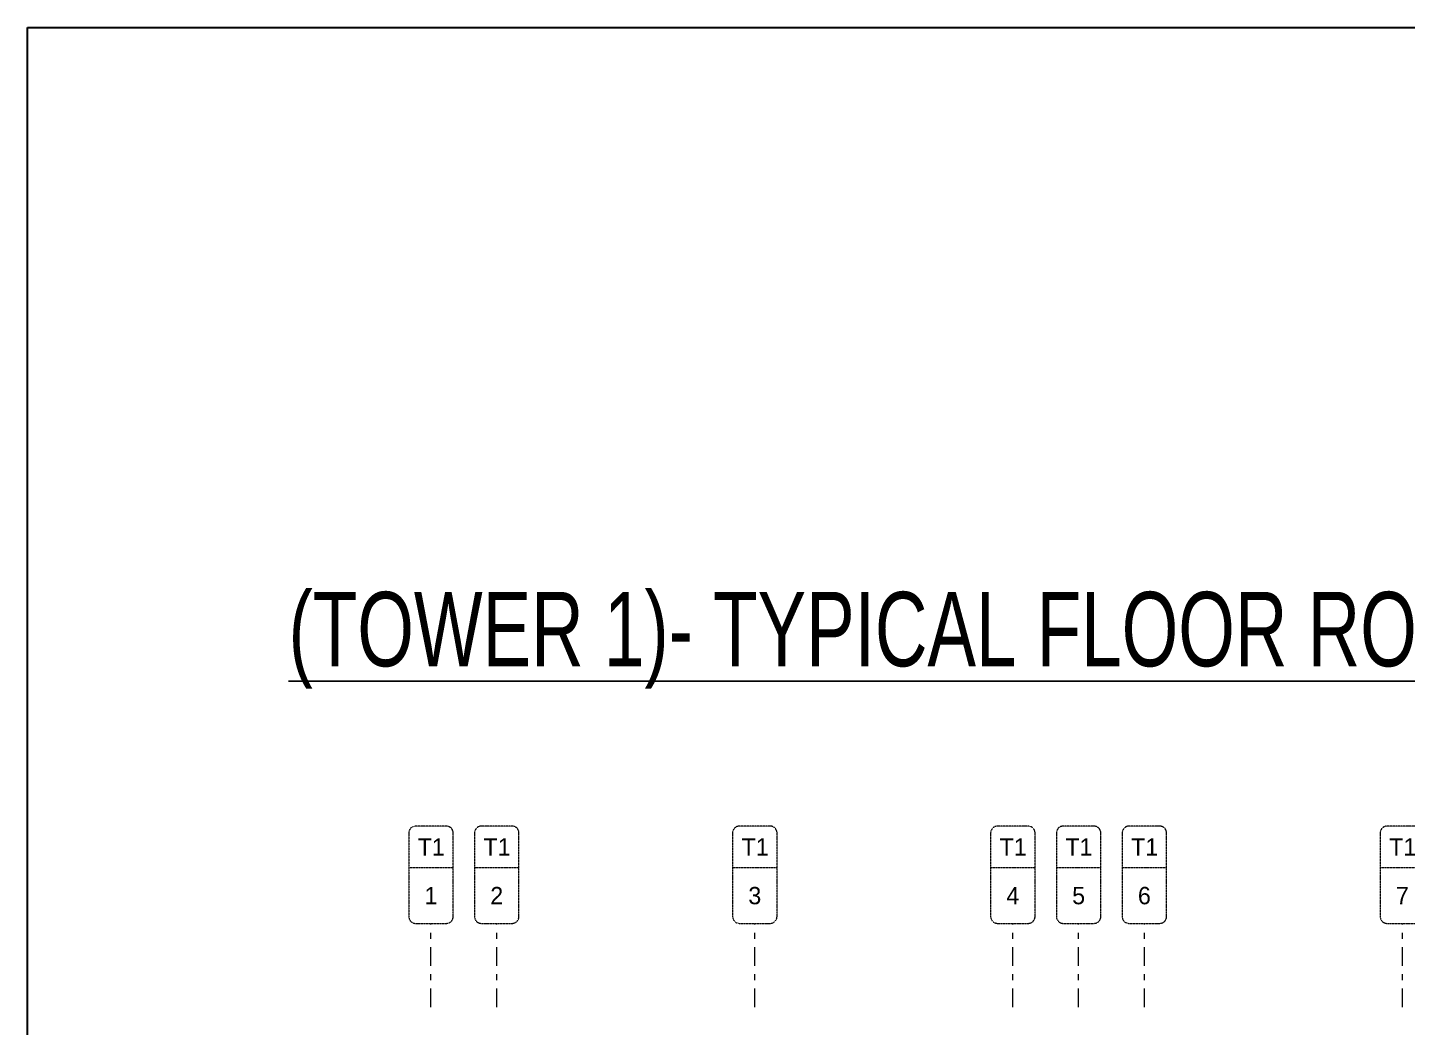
# Model space of a CAD drawing. Header units: millimetres. Extents: x 1078357 to 2594950, y -5122486 to -4636555.
# Drawn here: x 2156001 to 2183805, y -4657145 to -4636994 of the extents above; entities that cross this region are included whole.
import ezdxf
from ezdxf.enums import TextEntityAlignment as Align

# ---------------------------------------------------------------- set-up
doc = ezdxf.new("R2010")
doc.units = ezdxf.units.MM
doc.linetypes.add('DGN STYLE 7', pattern=[8.34, 3.75, -1.67, 1.25, -1.67])
for name, color, linetype, lineweight in [('Boundary', 40, 'Continuous', 30), ('GRID LINE', 8, 'Continuous', 0), ('GRID NO', 8, 'DGN STYLE 7', 13)]:
    doc.layers.add(name, color=color, linetype=linetype, lineweight=lineweight)
doc.layers.add('S TEXT', color=7, linetype='Continuous')
doc.styles.add('SANSSERIF', font='sas_____.pfb')
doc.styles.get("Standard").update_dxf_attribs({"font": 'Adani Regular.ttf', "height": 500})

# ---------------------------------------------------------------- blocks, each defined once
blk = doc.blocks.new('Tower grid nomenclature-ex')
at = {"layer": 'GRID NO'}
blk.add_lwpolyline([(-1250, -600), (1750, -600, 0.414214), (2000, -350), (2000, 750, 0.414214), (1750, 1000), (-1250, 1000, 0.414214), (-1500, 750), (-1500, -350, 0.414214)], format="xyb", close=True, dxfattribs=at)
blk.add_lwpolyline([(0, 1000), (0, -600)], dxfattribs=at)
at = {"layer": 'GRID NO', "flags": 8}
for p in [(-1235, 400), (1788, 400)]:
    blk.add_attdef('GRID', text='', height=625, dxfattribs=at).set_placement(p, align=Align.MIDDLE_CENTER)

msp = doc.modelspace()

# ---------------------------------------------------------------- linework, layer by layer
at = {"layer": 'Boundary', "ltscale": 700, "elevation": 0}
msp.add_lwpolyline([(2156000.8, -4636994.1), (2260152.3, -4636994.1), (2260152.3, -4685834.5), (2156000.8, -4685834.5)], close=True, dxfattribs=at)
at = {"layer": 'GRID LINE', "linetype": 'DGN STYLE 7', "ltscale": 100, "elevation": 0}
for points in [[(2164129.6, -4656736.8), (2164129.6, -4655047.9)], [(2165454.6, -4656736.8), (2165454.6, -4655047.9)], [(2170654.6, -4656736.8), (2170654.6, -4655047.9)], [(2175854.6, -4656736.8), (2175854.6, -4655047.9)], [(2177179.6, -4656736.8), (2177179.6, -4655047.9)], [(2178504.6, -4656736.8), (2178504.6, -4655047.9)], [(2183704.6, -4656736.8), (2183704.6, -4655047.9)]]:
    msp.add_lwpolyline(points, dxfattribs=at)

# ---------------------------------------------------------------- block references
at = {"layer": 'GRID NO'}
ref = msp.add_blockref('Tower grid nomenclature-ex', (2164017.6, -4653927.9, 0), dxfattribs=dict(at, xscale=0.56, yscale=0.56, zscale=0.56, rotation=270))
ref.add_attrib('GRID', '1', dxfattribs={"height": 350}).set_placement((2164129.6, -4654487.9, 0), align=Align.MIDDLE_CENTER)
ref.add_attrib('GRID', 'T1', dxfattribs={"height": 350}).set_placement((2164135.5, -4653507.9, 0), align=Align.MIDDLE_CENTER)
ref = msp.add_blockref('Tower grid nomenclature-ex', (2165342.6, -4653927.9, 0), dxfattribs=dict(at, xscale=0.56, yscale=0.56, zscale=0.56, rotation=270))
ref.add_attrib('GRID', '2', dxfattribs={"height": 350}).set_placement((2165454.6, -4654487.9, 0), align=Align.MIDDLE_CENTER)
ref.add_attrib('GRID', 'T1', dxfattribs={"height": 350}).set_placement((2165460.5, -4653507.9, 0), align=Align.MIDDLE_CENTER)
ref = msp.add_blockref('Tower grid nomenclature-ex', (2170542.6, -4653927.9, 0), dxfattribs=dict(at, xscale=0.56, yscale=0.56, zscale=0.56, rotation=270))
ref.add_attrib('GRID', '3', dxfattribs={"height": 350}).set_placement((2170654.6, -4654487.9, 0), align=Align.MIDDLE_CENTER)
ref.add_attrib('GRID', 'T1', dxfattribs={"height": 350}).set_placement((2170660.5, -4653507.9, 0), align=Align.MIDDLE_CENTER)
ref = msp.add_blockref('Tower grid nomenclature-ex', (2175742.6, -4653927.9, 0), dxfattribs=dict(at, xscale=0.56, yscale=0.56, zscale=0.56, rotation=270))
ref.add_attrib('GRID', '4', dxfattribs={"height": 350}).set_placement((2175854.6, -4654487.9, 0), align=Align.MIDDLE_CENTER)
ref.add_attrib('GRID', 'T1', dxfattribs={"height": 350}).set_placement((2175860.5, -4653507.9, 0), align=Align.MIDDLE_CENTER)
ref = msp.add_blockref('Tower grid nomenclature-ex', (2177067.6, -4653927.9, 0), dxfattribs=dict(at, xscale=0.56, yscale=0.56, zscale=0.56, rotation=270))
ref.add_attrib('GRID', '5', dxfattribs={"height": 350}).set_placement((2177179.6, -4654487.9, 0), align=Align.MIDDLE_CENTER)
ref.add_attrib('GRID', 'T1', dxfattribs={"height": 350}).set_placement((2177185.5, -4653507.9, 0), align=Align.MIDDLE_CENTER)
ref = msp.add_blockref('Tower grid nomenclature-ex', (2178392.6, -4653927.9, 0), dxfattribs=dict(at, xscale=0.56, yscale=0.56, zscale=0.56, rotation=270))
ref.add_attrib('GRID', '6', dxfattribs={"height": 350}).set_placement((2178504.6, -4654487.9, 0), align=Align.MIDDLE_CENTER)
ref.add_attrib('GRID', 'T1', dxfattribs={"height": 350}).set_placement((2178510.5, -4653507.9, 0), align=Align.MIDDLE_CENTER)
ref = msp.add_blockref('Tower grid nomenclature-ex', (2183592.6, -4653927.9, 0), dxfattribs=dict(at, xscale=0.56, yscale=0.56, zscale=0.56, rotation=270))
ref.add_attrib('GRID', '7', dxfattribs={"height": 350}).set_placement((2183704.6, -4654487.9, 0), align=Align.MIDDLE_CENTER)
ref.add_attrib('GRID', 'T1', dxfattribs={"height": 350}).set_placement((2183710.5, -4653507.9, 0), align=Align.MIDDLE_CENTER)

# ---------------------------------------------------------------- texts
at = {"layer": 'S TEXT', "color": 1, "extrusion": (-1.33677e-08, 3.74197e-09, 1), "style": 'SANSSERIF', "width": 0.7}
msp.add_text('%%U(TOWER 1)- TYPICAL FLOOR ROOF SLAB', height=1500, dxfattribs=at).set_placement((2161260.4, -4649867.1, 0.2))

doc.saveas('drawing.dxf')
